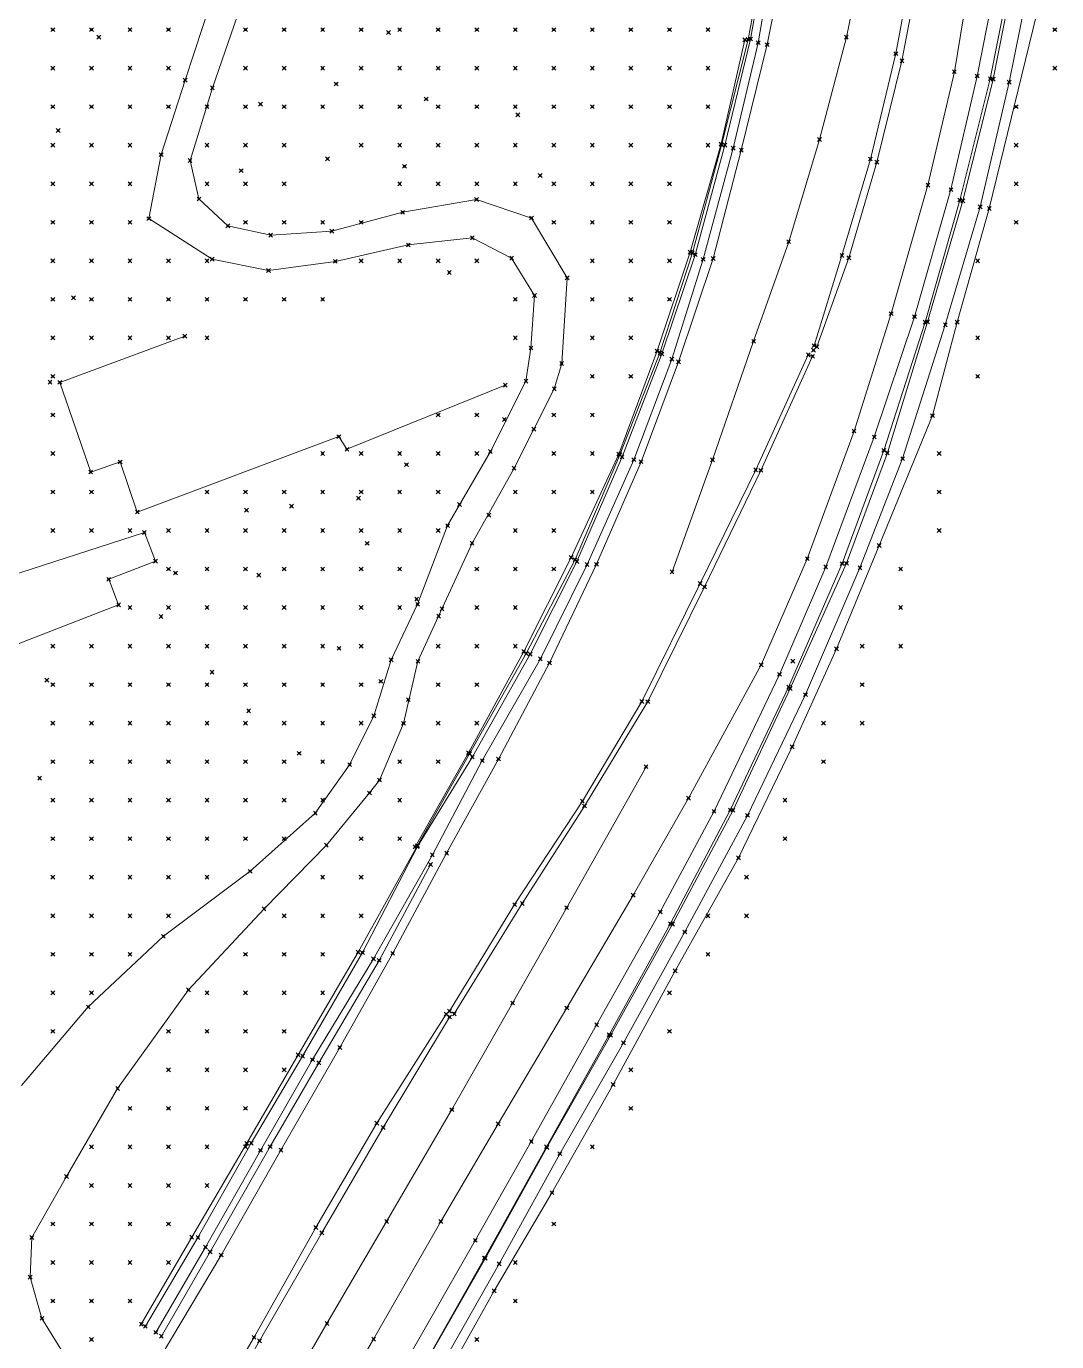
# Model space of a CAD drawing. Header units: metres. Extents: x 441556 to 446409, y 432338 to 461058.
# Drawn here: x 441748 to 441828.2, y 453671.6 to 453774 of the extents above; entities that cross this region are included whole.
import ezdxf

# ---------------------------------------------------------------- set-up
doc = ezdxf.new("R2010")
doc.units = ezdxf.units.M
doc.header["$MEASUREMENT"] = 0
doc.header["$PDMODE"] = 35
doc.header["$PDSIZE"] = 0.15
for name, color, linetype, lineweight in [('DTM-BRE-RevN_GRP_ CAROSABIL', 2, 'Continuous', 0), ('DTM-BRE-RevN_GRP_ACOSTAMENT', 2, 'Continuous', 0), ('DTM-BRE-RevN_GRP_AX', 2, 'Continuous', 0), ('DTM-BRE-RevN_GRP_BALIZA', 2, 'Continuous', 0), ('DTM-BRE-RevN_GRP_CONSTRUCTIE', 2, 'Continuous', 0), ('DTM-BRE-RevN_GRP_DRUM DE PIATRA', 2, 'Continuous', 0), ('DTM-BRE-RevN_GRP_DRUM PIATRA', 2, 'Continuous', 0), ('DTM-BRE-RevN_GRP_PARAPET METALIC', 2, 'Continuous', 0), ('DTM-BRE-RevN_GRP_PARAPET NEW JERSEY', 2, 'Continuous', 0), ('DTM-BRE-RevN_GRP_SANT BETON JOS', 2, 'Continuous', 0), ('DTM-BRE-RevN_GRP_SANT BETON SUS', 2, 'Continuous', 0), ('DTM-BRE-RevN_GRP_TALUZ', 2, 'Continuous', 0), ('DTM-BRE-RevN_GRP_ZID SPRIJIN JOS', 2, 'Continuous', 0), ('DTM-BRE-RevN_GRP_ZID SPRIJIN SUS', 2, 'Continuous', 0), ('DTM-BRE-RevN_YP_RevG', 1, 'Continuous', 0), ('DTM-NOK-RevN_LIDAR_co_lidar', 91, 'Continuous', 0), ('DTM-NOK-RevN_RTK', 32, 'Continuous', 0)]:
    doc.layers.add(name, color=color, linetype=linetype, lineweight=lineweight)

msp = doc.modelspace()

# ---------------------------------------------------------------- linework, layer by layer
at = {"layer": 'DTM-BRE-RevN_GRP_ CAROSABIL'}
for p, q in [((441805.654, 453772.594, 359.497), (441807.252, 453780.718, 359.501)), ((441820.221, 453770.486, 359.86), (441821.937, 453780.881, 359.856)), ((441803.641, 453764.371, 359.459), (441805.654, 453772.594, 359.497)), ((441818.17, 453761.66, 359.84), (441820.221, 453770.486, 359.86)), ((441801.452, 453755.949, 359.437), (441803.641, 453764.371, 359.459)), ((441815.306, 453751.651, 359.82), (441818.17, 453761.66, 359.84)), ((441798.745, 453747.896, 359.433), (441801.452, 453755.949, 359.437)), ((441812.412, 453742.509, 359.825), (441815.306, 453751.651, 359.82)), ((441795.832, 453740.126, 359.433), (441798.745, 453747.896, 359.433)), ((441808.778, 453732.569, 359.819), (441812.412, 453742.509, 359.825)), ((441792.362, 453732.136, 359.422), (441795.832, 453740.126, 359.433)), ((441805.188, 453724.31, 359.778), (441808.778, 453732.569, 359.819)), ((441788.702, 453724.453, 359.41), (441792.362, 453732.136, 359.422)), ((441784.74, 453716.974, 359.424), (441788.702, 453724.453, 359.41)), ((441799.535, 453713.925, 359.696), (441805.188, 453724.31, 359.778)), ((441780.704, 453709.639, 359.38), (441784.74, 453716.974, 359.424)), ((441795.219, 453706.379, 359.642), (441799.535, 453713.925, 359.696)), ((441776.503, 453701.849, 359.367), (441780.704, 453709.639, 359.38)), ((441790.059, 453697.595, 359.546), (441795.219, 453706.379, 359.642)), ((441772.396, 453694.512, 359.35), (441776.503, 453701.849, 359.367)), ((441784.716, 453688.573, 359.438), (441790.059, 453697.595, 359.546)), ((441767.805, 453686.527, 359.318), (441772.396, 453694.512, 359.35)), ((441780.252, 453680.97, 359.33), (441784.716, 453688.573, 359.438)), ((441763.15, 453678.356, 359.294), (441767.805, 453686.527, 359.318)), ((441775.019, 453671.813, 359.248), (441780.252, 453680.97, 359.33)), ((441758.492, 453670.502, 359.308), (441763.15, 453678.356, 359.294)), ((441770.477, 453664.102, 359.169), (441775.019, 453671.813, 359.248))]:
    msp.add_line(p, q, dxfattribs=at)
at = {"layer": 'DTM-BRE-RevN_GRP_ACOSTAMENT'}
for p, q in [((441823.019, 453769.944, 359.938), (441824.975, 453779.853, 359.941)), ((441820.64, 453760.496, 359.906), (441823.019, 453769.944, 359.938)), ((441817.94, 453750.986, 359.902), (441820.64, 453760.496, 359.906)), ((441814.738, 453741.005, 359.895), (441817.94, 453750.986, 359.902)), ((441811.491, 453732.187, 359.877), (441814.738, 453741.005, 359.895)), ((441807.32, 453722.567, 359.802), (441811.491, 453732.187, 359.877)), ((441802.78, 453713.006, 359.75), (441807.32, 453722.567, 359.802)), ((441798.122, 453704.162, 359.653), (441802.78, 453713.006, 359.75)), ((441793.348, 453695.515, 359.528), (441798.122, 453704.162, 359.653)), ((441788.474, 453686.793, 359.379), (441793.348, 453695.515, 359.528)), ((441783.656, 453678.127, 359.23), (441788.474, 453686.793, 359.379)), ((441778.837, 453669.629, 359.105), (441783.656, 453678.127, 359.23))]:
    msp.add_line(p, q, dxfattribs=at)
at = {"layer": 'DTM-BRE-RevN_GRP_AX'}
for p, q in [((441813.56, 453781.723, 359.611), (441811.818, 453773.178, 359.617)), ((441811.818, 453773.178, 359.617), (441809.722, 453765.202, 359.61)), ((441809.722, 453765.202, 359.61), (441807.327, 453757.252, 359.595)), ((441807.327, 453757.252, 359.595), (441804.596, 453749.5, 359.584)), ((441804.596, 453749.5, 359.584), (441801.393, 453740.272, 359.568)), ((441801.393, 453740.272, 359.568), (441798.249, 453731.553, 359.521)), ((441790.048, 453705.407, 359.577), (441796.226, 453716.376, 359.709)), ((441785.837, 453697.976, 359.52), (441790.048, 453705.407, 359.577)), ((441781.111, 453689.676, 359.439), (441785.837, 453697.976, 359.52)), ((441776.034, 453680.969, 359.342), (441781.111, 453689.676, 359.439)), ((441771.39, 453673.032, 359.279), (441776.034, 453680.969, 359.342)), ((441765.518, 453662.94, 359.219), (441771.39, 453673.032, 359.279))]:
    msp.add_line(p, q, dxfattribs=at)
at = {"layer": 'DTM-BRE-RevN_GRP_BALIZA'}
for p, q in [((441808.856, 453748.444, 359.693), (441804.76, 453739.493, 359.663)), ((441805.16, 453739.449, 359.654), (441809.191, 453748.33, 359.698)), ((441809.191, 453748.33, 359.698), (441808.856, 453748.444, 359.693)), ((441804.76, 453739.493, 359.663), (441800.43, 453730.642, 359.652)), ((441800.776, 453730.372, 359.659), (441805.16, 453739.449, 359.654)), ((441800.43, 453730.642, 359.652), (441795.903, 453721.455, 359.58)), ((441796.361, 453721.445, 359.602), (441800.776, 453730.372, 359.659)), ((441795.903, 453721.455, 359.58), (441791.268, 453713.691, 359.551)), ((441791.433, 453713.315, 359.575), (441796.361, 453721.445, 359.602)), ((441791.268, 453713.691, 359.551), (441785.996, 453705.639, 359.531)), ((441786.589, 453705.734, 359.521), (441791.433, 453713.315, 359.575)), ((441785.996, 453705.639, 359.531), (441780.932, 453697.347, 359.48)), ((441781.301, 453697.133, 359.484), (441786.589, 453705.734, 359.521)), ((441780.932, 453697.347, 359.48), (441781.301, 453697.133, 359.484))]:
    msp.add_line(p, q, dxfattribs=at)
at = {"layer": 'DTM-BRE-RevN_GRP_CONSTRUCTIE'}
for p, q in [((441760.325, 453749.899, 367.011), (441750.597, 453746.297, 367.011)), ((441750.597, 453746.297, 367.011), (441752.995, 453739.318, 365.989)), ((441772.942, 453741.088, 364.542), (441785.267, 453746.089, 363.904)), ((441756.625, 453736.207, 364.968), (441772.316, 453742.077, 364.542)), ((441772.316, 453742.077, 364.542), (441772.942, 453741.088, 364.542)), ((441752.995, 453739.318, 365.989), (441755.286, 453740.105, 365.308)), ((441755.286, 453740.105, 365.308), (441756.625, 453736.207, 364.968)), ((441757.174, 453734.612, 364.899), (441740.238, 453729.136, 365.319)), ((441758.04, 453732.383, 364.659), (441757.174, 453734.612, 364.899)), ((441754.396, 453730.968, 364.909), (441758.04, 453732.383, 364.659)), ((441755.17, 453728.976, 364.099), (441754.396, 453730.968, 364.909)), ((441741.241, 453723.592, 364.299), (441755.17, 453728.976, 364.099))]:
    msp.add_line(p, q, dxfattribs=at)
at = {"layer": 'DTM-BRE-RevN_GRP_DRUM DE PIATRA'}
for p, q in [((441762.467, 453769.228, 368.444), (441765.598, 453778.288, 369.169)), ((441760.731, 453763.567, 367.988), (441762.467, 453769.228, 368.444)), ((441761.426, 453760.578, 367.472), (441760.731, 453763.567, 367.988)), ((441763.67, 453758.481, 366.911), (441761.426, 453760.578, 367.472)), ((441783.021, 453760.533, 364.323), (441777.285, 453759.54, 364.797)), ((441787.311, 453759.096, 363.915), (441783.021, 453760.533, 364.323)), ((441777.285, 453759.54, 364.797), (441771.764, 453758.076, 365.648)), ((441790.08, 453754.443, 363.724), (441787.311, 453759.096, 363.915)), ((441767.008, 453757.759, 366.351), (441763.67, 453758.481, 366.911)), ((441771.764, 453758.076, 365.648), (441767.008, 453757.759, 366.351)), ((441789.657, 453747.77, 363.442), (441790.08, 453754.443, 363.724)), ((441789.081, 453745.793, 363.388), (441789.657, 453747.77, 363.442)), ((441785.948, 453739.626, 363.051), (441789.081, 453745.793, 363.388)), ((441782.681, 453733.778, 362.764), (441785.948, 453739.626, 363.051)), ((441780.08, 453728.103, 362.385), (441782.681, 453733.778, 362.764)), ((441778.471, 453724.583, 362.073), (441780.08, 453728.103, 362.385)), ((441777.343, 453719.753, 361.473), (441778.471, 453724.583, 362.073)), ((441775.475, 453715.342, 360.762), (441777.343, 453719.753, 361.473)), ((441774.703, 453714.334, 360.461), (441775.475, 453715.342, 360.762)), ((441771.343, 453710.273, 359.823), (441774.703, 453714.334, 360.461)), ((441766.491, 453705.307, 359.501), (441771.343, 453710.273, 359.823)), ((441760.603, 453699.009, 359.36), (441766.491, 453705.307, 359.501)), ((441755.094, 453691.33, 359.233), (441760.603, 453699.009, 359.36)), ((441751.116, 453684.47, 359.185), (441755.094, 453691.33, 359.233)), ((441748.411, 453679.729, 359.167), (441751.116, 453684.47, 359.185)), ((441748.278, 453676.631, 359.155), (441748.411, 453679.729, 359.167)), ((441749.204, 453673.43, 359.144), (441748.278, 453676.631, 359.155)), ((441751.262, 453670.064, 359.144), (441749.204, 453673.43, 359.144))]:
    msp.add_line(p, q, dxfattribs=at)
at = {"layer": 'DTM-BRE-RevN_GRP_DRUM PIATRA'}
for p, q in [((441760.349, 453769.827, 368.885), (441763.258, 453778.625, 369.36)), ((441758.477, 453764.029, 368.173), (441760.349, 453769.827, 368.885)), ((441757.524, 453759.05, 367.702), (441758.477, 453764.029, 368.173)), ((441762.448, 453755.894, 366.857), (441757.524, 453759.05, 367.702)), ((441782.698, 453757.546, 364.133), (441777.719, 453756.998, 364.571)), ((441785.761, 453755.971, 363.884), (441782.698, 453757.546, 364.133)), ((441777.719, 453756.998, 364.571), (441772.044, 453755.718, 365.45)), ((441766.836, 453755.004, 366.139), (441762.448, 453755.894, 366.857)), ((441772.044, 453755.718, 365.45), (441766.836, 453755.004, 366.139)), ((441787.535, 453753.061, 363.719), (441785.761, 453755.971, 363.884)), ((441787.264, 453748.971, 363.546), (441787.535, 453753.061, 363.719)), ((441786.878, 453746.4, 363.436), (441787.264, 453748.971, 363.546)), ((441784.108, 453740.913, 363.137), (441786.878, 453746.4, 363.436)), ((441780.779, 453735.144, 362.873), (441784.108, 453740.913, 363.137)), ((441778.444, 453729.019, 362.588), (441780.779, 453735.144, 362.873)), ((441776.379, 453724.702, 362.175), (441778.444, 453729.019, 362.588)), ((441775.04, 453720.331, 361.533), (441776.379, 453724.702, 362.175)), ((441773.153, 453716.531, 360.914), (441775.04, 453720.331, 361.533)), ((441770.481, 453712.755, 360.135), (441773.153, 453716.531, 360.914)), ((441765.411, 453708.236, 359.65), (441770.481, 453712.755, 360.135)), ((441758.654, 453703.173, 359.534), (441765.411, 453708.236, 359.65)), ((441752.81, 453697.672, 359.416), (441758.654, 453703.173, 359.534)), ((441747.602, 453691.557, 359.369), (441752.81, 453697.672, 359.416))]:
    msp.add_line(p, q, dxfattribs=at)
at = {"layer": 'DTM-BRE-RevN_GRP_PARAPET METALIC'}
for p, q in [((441821.995, 453770.15, 359.914), (441823.995, 453780.352, 359.898)), ((441819.958, 453761.305, 359.893), (441821.995, 453770.15, 359.914)), ((441817.118, 453751.415, 359.877), (441819.958, 453761.305, 359.893)), ((441813.99, 453742.051, 359.852), (441817.118, 453751.415, 359.877)), ((441810.209, 453731.936, 359.868), (441813.99, 453742.051, 359.852)), ((441806.619, 453723.567, 359.835), (441810.209, 453731.936, 359.868)), ((441801.514, 453712.903, 359.738), (441806.619, 453723.567, 359.835)), ((441797.336, 453705.068, 359.669), (441801.514, 453712.903, 359.738)), ((441775.455, 453701.297, 359.224), (441779.443, 453708.76, 359.203)), ((441792.378, 453696.278, 359.586), (441797.336, 453705.068, 359.669)), ((441770.752, 453693.329, 359.231), (441775.455, 453701.297, 359.224)), ((441787.295, 453687.196, 359.415), (441792.378, 453696.278, 359.586)), ((441766.969, 453686.8, 359.225), (441770.752, 453693.329, 359.231)), ((441762.3, 453678.605, 359.173), (441766.969, 453686.8, 359.225)), ((441782.933, 453679.499, 359.275), (441787.295, 453687.196, 359.415)), ((441777.607, 453670.168, 359.169), (441782.933, 453679.499, 359.275)), ((441758.497, 453672.039, 359.072), (441762.3, 453678.605, 359.173))]:
    msp.add_line(p, q, dxfattribs=at)
at = {"layer": 'DTM-BRE-RevN_GRP_PARAPET NEW JERSEY'}
for p, q in [((441817.182, 453780.022, 359.745), (441815.671, 453771.892, 359.743)), ((441816.146, 453771.335, 359.751), (441817.791, 453779.964, 359.755)), ((441815.671, 453771.892, 359.743), (441813.684, 453763.687, 359.727)), ((441814.192, 453763.437, 359.741), (441816.146, 453771.335, 359.751)), ((441813.684, 453763.687, 359.727), (441811.472, 453756.181, 359.713)), ((441812.015, 453756.001, 359.733), (441814.192, 453763.437, 359.741)), ((441811.472, 453756.181, 359.713), (441809.309, 453749.162, 359.699)), ((441809.516, 453749.066, 359.759), (441812.015, 453756.001, 359.733)), ((441809.309, 453749.162, 359.699), (441809.516, 453749.066, 359.759)), ((441780.665, 453697.108, 359.489), (441775.275, 453688.623, 359.447)), ((441775.767, 453688.289, 359.426), (441780.933, 453696.89, 359.477)), ((441780.933, 453696.89, 359.477), (441780.665, 453697.108, 359.489)), ((441775.275, 453688.623, 359.447), (441770.528, 453680.507, 359.418)), ((441770.989, 453680.088, 359.412), (441775.767, 453688.289, 359.426)), ((441770.528, 453680.507, 359.418), (441765.711, 453671.954, 359.369)), ((441766.141, 453671.674, 359.352), (441770.989, 453680.088, 359.412)), ((441765.711, 453671.954, 359.369), (441761.175, 453664.185, 359.335)), ((441761.545, 453663.727, 359.315), (441766.141, 453671.674, 359.352))]:
    msp.add_line(p, q, dxfattribs=at)
at = {"layer": 'DTM-BRE-RevN_GRP_SANT BETON JOS'}
for p, q in [((441804.362, 453773.028, 358.956), (441805.582, 453779.873, 358.903)), ((441802.365, 453764.773, 359.024), (441804.362, 453773.028, 358.956)), ((441800.057, 453756.24, 359.054), (441802.365, 453764.773, 359.024)), ((441797.456, 453748.514, 359.058), (441800.057, 453756.24, 359.054)), ((441794.356, 453740.503, 359.077), (441797.456, 453748.514, 359.058)), ((441790.845, 453732.355, 359.047), (441794.356, 453740.503, 359.077)), ((441787.201, 453725.133, 359.04), (441790.845, 453732.355, 359.047)), ((441782.704, 453717.136, 358.957), (441787.201, 453725.133, 359.04)), ((441778.426, 453710.16, 359.151), (441782.704, 453717.136, 358.957)), ((441774.152, 453701.903, 358.927), (441778.426, 453710.16, 359.151)), ((441769.491, 453693.843, 358.886), (441774.152, 453701.903, 358.927)), ((441765.498, 453687.063, 358.852), (441769.491, 453693.843, 358.886)), ((441761.348, 453679.726, 358.767), (441765.498, 453687.063, 358.852)), ((441757.252, 453672.809, 358.755), (441761.348, 453679.726, 358.767))]:
    msp.add_line(p, q, dxfattribs=at)
at = {"layer": 'DTM-BRE-RevN_GRP_SANT BETON SUS'}
for p, q in [((441804.17, 453773.005, 359.222), (441805.432, 453779.909, 359.181)), ((441804.957, 453772.744, 359.293), (441806.169, 453779.754, 359.346)), ((441802.107, 453764.779, 359.295), (441804.17, 453773.005, 359.222)), ((441803.012, 453764.529, 359.336), (441804.957, 453772.744, 359.293)), ((441799.828, 453756.383, 359.295), (441802.107, 453764.779, 359.295)), ((441800.676, 453755.88, 359.297), (441803.012, 453764.529, 359.336)), ((441797.306, 453748.605, 359.336), (441799.828, 453756.383, 359.295)), ((441798.236, 453748.113, 359.327), (441800.676, 453755.88, 359.297)), ((441794.188, 453740.661, 359.333), (441797.306, 453748.605, 359.336)), ((441795.272, 453740.279, 359.356), (441798.236, 453748.113, 359.327)), ((441790.699, 453732.501, 359.298), (441794.188, 453740.661, 359.333)), ((441791.631, 453732.121, 359.286), (441795.272, 453740.279, 359.356)), ((441786.901, 453725.192, 359.282), (441790.699, 453732.501, 359.298)), ((441787.997, 453724.782, 359.3), (441791.631, 453732.121, 359.286)), ((441782.477, 453717.39, 359.208), (441786.901, 453725.192, 359.282)), ((441783.477, 453716.848, 359.188), (441787.997, 453724.782, 359.3)), ((441778.432, 453710.235, 359.156), (441782.477, 453717.39, 359.208)), ((441779.594, 453709.519, 359.206), (441783.477, 453716.848, 359.188)), ((441773.809, 453701.941, 359.16), (441778.432, 453710.235, 359.156)), ((441775.014, 453701.414, 359.206), (441779.594, 453709.519, 359.206)), ((441769.149, 453693.941, 359.145), (441773.809, 453701.941, 359.16)), ((441770.268, 453693.569, 359.158), (441775.014, 453701.414, 359.206)), ((441765.143, 453687.057, 359.101), (441769.149, 453693.941, 359.145)), ((441766.22, 453686.507, 359.144), (441770.268, 453693.569, 359.158)), ((441760.86, 453679.749, 359.021), (441765.143, 453687.057, 359.101)), ((441761.932, 453678.966, 359.113), (441766.22, 453686.507, 359.144)), ((441756.937, 453672.976, 358.933), (441760.86, 453679.749, 359.021)), ((441758.069, 453672.337, 359.075), (441761.932, 453678.966, 359.113))]:
    msp.add_line(p, q, dxfattribs=at)
at = {"layer": 'DTM-BRE-RevN_GRP_TALUZ'}
for p, q in [((441803.91, 453772.972, 359.281), (441802.062, 453764.859, 359.327)), ((441802.062, 453764.859, 359.327), (441799.665, 453756.436, 359.319)), ((441799.665, 453756.436, 359.319), (441797.081, 453748.746, 359.354)), ((441797.081, 453748.746, 359.354), (441794.102, 453740.722, 359.348)), ((441794.102, 453740.722, 359.348), (441790.398, 453732.661, 359.326)), ((441790.398, 453732.661, 359.326), (441786.7, 453725.34, 359.303)), ((441786.7, 453725.34, 359.303), (441782.398, 453717.467, 359.223)), ((441782.398, 453717.467, 359.223), (441778.241, 453710.139, 359.172))]:
    msp.add_line(p, q, dxfattribs=at)
at = {"layer": 'DTM-BRE-RevN_GRP_ZID SPRIJIN JOS'}
for p, q in [((441820.444, 453750.984, 355.505), (441822.942, 453759.839, 355.502)), ((441818.522, 453743.711, 355.482), (441820.444, 453750.984, 355.505)), ((441814.375, 453733.595, 355.471), (441818.522, 453743.711, 355.482)), ((441811.049, 453725.561, 355.379), (441814.375, 453733.595, 355.471)), ((441807.603, 453717.92, 355.34), (441811.049, 453725.561, 355.379)), ((441803.424, 453709.288, 355.269), (441807.603, 453717.92, 355.34)), ((441798.495, 453700.486, 355.153), (441803.424, 453709.288, 355.269)), ((441793.66, 453691.639, 355.062), (441798.495, 453700.486, 355.153)), ((441788.903, 453683.212, 355.024), (441793.66, 453691.639, 355.062)), ((441784.398, 453675.578, 355.021), (441788.903, 453683.212, 355.024)), ((441779.694, 453667.126, 354.993), (441784.398, 453675.578, 355.021))]:
    msp.add_line(p, q, dxfattribs=at)
at = {"layer": 'DTM-BRE-RevN_GRP_ZID SPRIJIN SUS'}
for p, q in [((441823.246, 453769.906, 359.664), (441825.179, 453779.828, 359.678)), ((441826.539, 453779.808, 359.685), (441824.492, 453769.674, 359.686)), ((441820.884, 453760.427, 359.627), (441823.246, 453769.906, 359.664)), ((441824.492, 453769.674, 359.686), (441822.229, 453759.967, 359.633)), ((441818.136, 453751.011, 359.64), (441820.884, 453760.427, 359.627)), ((441822.229, 453759.967, 359.633), (441819.519, 453750.774, 359.608)), ((441815.011, 453740.818, 359.607), (441818.136, 453751.011, 359.64)), ((441819.519, 453750.774, 359.608), (441816.197, 453740.364, 359.596)), ((441811.83, 453732.216, 359.573), (441815.011, 453740.818, 359.607)), ((441816.197, 453740.364, 359.596), (441812.876, 453731.863, 359.575)), ((441807.438, 453722.472, 359.535), (441811.83, 453732.216, 359.573)), ((441812.876, 453731.863, 359.575), (441808.634, 453721.989, 359.535)), ((441802.994, 453712.992, 359.518), (441807.438, 453722.472, 359.535)), ((441808.634, 453721.989, 359.535), (441804.128, 453712.586, 359.535)), ((441798.277, 453704.124, 359.48), (441802.994, 453712.992, 359.518)), ((441804.128, 453712.586, 359.535), (441799.241, 453703.51, 359.464)), ((441793.463, 453695.462, 359.406), (441798.277, 453704.124, 359.48)), ((441799.241, 453703.51, 359.464), (441794.467, 453694.881, 359.411)), ((441788.511, 453686.735, 359.362), (441793.463, 453695.462, 359.406)), ((441794.467, 453694.881, 359.411), (441789.517, 453686.245, 359.359)), ((441783.719, 453678.112, 359.304), (441788.511, 453686.735, 359.362)), ((441789.517, 453686.245, 359.359), (441784.793, 453677.676, 359.298)), ((441778.842, 453669.564, 359.278), (441783.719, 453678.112, 359.304)), ((441784.793, 453677.676, 359.298), (441779.953, 453669.167, 359.277))]:
    msp.add_line(p, q, dxfattribs=at)
at = {"layer": 'DTM-BRE-RevN_YP_RevG'}
msp.add_line((441822.942, 453759.839, 355.502), (441826.891, 453776.109, 355.782), dxfattribs=at)
at = {"layer": 'DTM-NOK-RevN_LIDAR_co_lidar'}
for p in [(441750.055, 453773.759, 371.364), (441753.055, 453773.759, 370.708), (441756.054, 453773.759, 370.172), (441759.053, 453773.759, 369.73), (441765.052, 453773.759, 368.814), (441768.051, 453773.759, 368.505), (441771.051, 453773.759, 367.959), (441774.05, 453773.759, 367.312), (441777.049, 453773.759, 366.567), (441780.049, 453773.759, 365.988), (441783.048, 453773.759, 365.528), (441786.047, 453773.759, 365.086), (441789.047, 453773.759, 364.882), (441792.046, 453773.759, 364.759), (441795.045, 453773.759, 364.597), (441798.045, 453773.759, 363.997), (441801.044, 453773.759, 362.174), (441828.038, 453773.759, 356.749), (441750.055, 453770.759, 370.951), (441753.055, 453770.759, 370.394), (441756.054, 453770.759, 369.932), (441759.053, 453770.759, 369.344), (441765.052, 453770.759, 368.548), (441768.051, 453770.759, 368.297), (441771.051, 453770.759, 367.687), (441774.05, 453770.759, 366.962), (441777.049, 453770.759, 366.158), (441780.049, 453770.759, 365.528), (441783.048, 453770.759, 365.062), (441786.047, 453770.759, 364.809), (441789.047, 453770.759, 364.737), (441792.046, 453770.759, 364.617), (441795.045, 453770.759, 364.374), (441798.045, 453770.759, 363.549), (441801.044, 453770.759, 361.604), (441828.038, 453770.759, 356.54), (441750.055, 453767.76, 370.518), (441753.055, 453767.76, 370.048), (441756.054, 453767.76, 369.551), (441759.053, 453767.76, 368.868), (441762.053, 453767.76, 368.481), (441765.052, 453767.76, 368.253), (441768.051, 453767.76, 367.949), (441771.051, 453767.76, 367.393), (441774.05, 453767.76, 366.702), (441777.049, 453767.76, 365.83), (441780.049, 453767.76, 365.201), (441783.048, 453767.76, 364.837), (441786.047, 453767.76, 364.667), (441789.047, 453767.76, 364.528), (441792.046, 453767.76, 364.428), (441795.045, 453767.76, 364.149), (441798.045, 453767.76, 363.122), (441801.044, 453767.76, 361.247), (441825.039, 453767.76, 357.41), (441750.055, 453764.761, 370.019), (441753.055, 453764.761, 369.556), (441756.054, 453764.761, 368.99), (441762.053, 453764.761, 368.141), (441765.052, 453764.761, 367.861), (441768.051, 453764.761, 367.474), (441774.05, 453764.761, 366.424), (441777.049, 453764.761, 365.57), (441780.049, 453764.761, 364.985), (441783.048, 453764.761, 364.662), (441786.047, 453764.761, 364.474), (441789.047, 453764.761, 364.393), (441792.046, 453764.761, 364.383), (441795.045, 453764.761, 363.982), (441798.045, 453764.761, 362.644), (441801.044, 453764.761, 360.694), (441825.039, 453764.761, 356.755), (441750.055, 453761.761, 369.451), (441753.055, 453761.761, 368.984), (441756.054, 453761.761, 368.422), (441762.053, 453761.761, 367.77), (441765.052, 453761.761, 367.467), (441768.051, 453761.761, 367.061), (441777.049, 453761.761, 365.283), (441780.049, 453761.761, 364.779), (441783.048, 453761.761, 364.458), (441786.047, 453761.761, 364.287), (441789.047, 453761.761, 364.298), (441792.046, 453761.761, 364.22), (441795.045, 453761.761, 363.51), (441798.045, 453761.761, 361.93), (441825.039, 453761.761, 355.84), (441750.055, 453758.762, 368.917), (441753.055, 453758.762, 368.453), (441756.054, 453758.762, 368.002), (441765.052, 453758.762, 366.983), (441768.051, 453758.762, 366.56), (441771.051, 453758.762, 366.066), (441774.05, 453758.762, 365.464), (441789.047, 453758.762, 364.066), (441792.046, 453758.762, 363.846), (441795.045, 453758.762, 362.916), (441798.045, 453758.762, 361.28), (441825.039, 453758.762, 355.716), (441750.055, 453755.763, 368.344), (441753.055, 453755.763, 368.017), (441756.054, 453755.763, 367.737), (441759.053, 453755.763, 367.375), (441762.053, 453755.763, 366.991), (441774.05, 453755.763, 365.26), (441777.049, 453755.763, 364.87), (441780.049, 453755.763, 364.519), (441783.048, 453755.763, 364.196), (441792.046, 453755.763, 363.592), (441795.045, 453755.763, 362.462), (441798.045, 453755.763, 360.653), (441822.039, 453755.763, 357.487), (441750.055, 453752.763, 367.705), (441753.055, 453752.763, 367.691), (441756.054, 453752.763, 367.547), (441759.053, 453752.763, 367.224), (441762.053, 453752.763, 366.862), (441765.052, 453752.763, 366.533), (441768.051, 453752.763, 366.234), (441771.051, 453752.763, 365.952), (441786.047, 453752.763, 363.883), (441792.046, 453752.763, 363.356), (441795.045, 453752.763, 361.9), (441798.045, 453752.763, 360.06), (441750.055, 453749.764, 367.359), (441753.055, 453749.764, 367.333), (441756.054, 453749.764, 367.309), (441759.053, 453749.764, 367.079), (441762.053, 453749.764, 366.709), (441786.047, 453749.764, 363.761), (441792.046, 453749.764, 363.032), (441795.045, 453749.764, 361.458), (441822.039, 453749.764, 355.556), (441750.055, 453746.765, 367.064), (441792.046, 453746.765, 362.472), (441795.045, 453746.765, 360.681), (441822.039, 453746.765, 355.549), (441750.055, 453743.765, 366.565), (441780.049, 453743.765, 363.823), (441783.048, 453743.765, 363.581), (441789.047, 453743.765, 363.149), (441792.046, 453743.765, 361.99), (441750.055, 453740.766, 366.185), (441771.051, 453740.766, 364.566), (441774.05, 453740.766, 364.311), (441777.049, 453740.766, 364.063), (441780.049, 453740.766, 363.721), (441783.048, 453740.766, 363.42), (441789.047, 453740.766, 362.625), (441792.046, 453740.766, 361.025), (441819.04, 453740.766, 355.527), (441750.055, 453737.767, 366.178), (441753.055, 453737.767, 365.925), (441762.053, 453737.767, 364.628), (441765.052, 453737.767, 364.633), (441768.051, 453737.767, 364.599), (441771.051, 453737.767, 364.424), (441774.05, 453737.767, 364.072), (441777.049, 453737.767, 363.717), (441780.049, 453737.767, 363.461), (441786.047, 453737.767, 362.881), (441789.047, 453737.767, 362.171), (441792.046, 453737.767, 360.656), (441819.04, 453737.767, 355.449), (441750.055, 453734.767, 365.828), (441753.055, 453734.767, 365.548), (441756.054, 453734.767, 364.987), (441759.053, 453734.767, 364.766), (441762.053, 453734.767, 364.494), (441765.052, 453734.767, 364.326), (441768.051, 453734.767, 364.184), (441771.051, 453734.767, 363.929), (441774.05, 453734.767, 363.61), (441777.049, 453734.767, 363.378), (441780.049, 453734.767, 363.094), (441786.047, 453734.767, 362.329), (441789.047, 453734.767, 361.084), (441819.04, 453734.767, 355.432), (441759.053, 453731.768, 364.482), (441762.053, 453731.768, 364.105), (441765.052, 453731.768, 364.002), (441768.051, 453731.768, 363.814), (441771.051, 453731.768, 363.599), (441774.05, 453731.768, 363.333), (441777.049, 453731.768, 363.047), (441783.048, 453731.768, 362.481), (441786.047, 453731.768, 361.738), (441789.047, 453731.768, 360.407), (441816.041, 453731.768, 355.577), (441756.054, 453728.768, 364.04), (441759.053, 453728.768, 363.985), (441762.053, 453728.768, 363.675), (441765.052, 453728.768, 363.546), (441768.051, 453728.768, 363.372), (441771.051, 453728.768, 363.198), (441774.05, 453728.768, 363.036), (441777.049, 453728.768, 362.757), (441783.048, 453728.768, 362.029), (441786.047, 453728.768, 360.795), (441816.041, 453728.768, 355.432), (441750.055, 453725.769, 364.096), (441753.055, 453725.769, 364.01), (441756.054, 453725.769, 363.763), (441759.053, 453725.769, 363.672), (441762.053, 453725.769, 363.366), (441765.052, 453725.769, 363.222), (441768.051, 453725.769, 363.071), (441771.051, 453725.769, 362.921), (441774.05, 453725.769, 362.715), (441780.049, 453725.769, 362.164), (441783.048, 453725.769, 361.475), (441786.047, 453725.769, 360.182), (441813.041, 453725.769, 355.849), (441816.041, 453725.769, 355.306), (441750.055, 453722.77, 363.458), (441753.055, 453722.77, 363.462), (441756.054, 453722.77, 363.356), (441759.053, 453722.77, 363.175), (441762.053, 453722.77, 363.124), (441765.052, 453722.77, 363.012), (441768.051, 453722.77, 362.86), (441771.051, 453722.77, 362.672), (441774.05, 453722.77, 362.356), (441780.049, 453722.77, 361.736), (441783.048, 453722.77, 360.749), (441813.041, 453722.77, 355.412), (441750.055, 453719.77, 363.035), (441753.055, 453719.77, 362.926), (441756.054, 453719.77, 362.608), (441759.053, 453719.77, 362.453), (441762.053, 453719.77, 362.472), (441765.052, 453719.77, 362.516), (441768.051, 453719.77, 362.508), (441771.051, 453719.77, 362.344), (441774.05, 453719.77, 361.827), (441780.049, 453719.77, 361.154), (441783.048, 453719.77, 360.042), (441810.042, 453719.77, 355.486), (441813.041, 453719.77, 355.281), (441750.055, 453716.771, 362.627), (441753.055, 453716.771, 362.371), (441756.054, 453716.771, 361.699), (441759.053, 453716.771, 361.597), (441762.053, 453716.771, 361.642), (441765.052, 453716.771, 361.686), (441768.051, 453716.771, 361.7), (441771.051, 453716.771, 361.544), (441777.049, 453716.771, 361.09), (441780.049, 453716.771, 360.421), (441810.042, 453716.771, 355.284), (441750.055, 453713.772, 362.262), (441753.055, 453713.772, 361.706), (441756.054, 453713.772, 360.883), (441759.053, 453713.772, 360.793), (441762.053, 453713.772, 360.73), (441765.052, 453713.772, 360.717), (441768.051, 453713.772, 360.739), (441771.051, 453713.772, 360.618), (441777.049, 453713.772, 360.541), (441807.043, 453713.772, 356.292), (441750.055, 453710.772, 361.87), (441753.055, 453710.772, 360.999), (441756.054, 453710.772, 360.325), (441759.053, 453710.772, 360.264), (441762.053, 453710.772, 360.124), (441765.052, 453710.772, 360.043), (441768.051, 453710.772, 360.032), (441774.05, 453710.772, 360.16), (441777.049, 453710.772, 359.902), (441807.043, 453710.772, 355.312), (441750.055, 453707.773, 361.309), (441753.055, 453707.773, 360.393), (441756.054, 453707.773, 359.991), (441759.053, 453707.773, 359.945), (441762.053, 453707.773, 359.852), (441771.051, 453707.773, 359.785), (441774.05, 453707.773, 359.84), (441804.043, 453707.773, 355.745), (441750.055, 453704.774, 360.651), (441753.055, 453704.774, 359.965), (441756.054, 453704.774, 359.763), (441759.053, 453704.774, 359.703), (441768.051, 453704.774, 359.617), (441771.051, 453704.774, 359.65), (441774.05, 453704.774, 359.528), (441801.044, 453704.774, 357.123), (441804.043, 453704.774, 355.292), (441750.055, 453701.774, 360.1), (441753.055, 453701.774, 359.711), (441756.054, 453701.774, 359.593), (441765.052, 453701.774, 359.536), (441768.051, 453701.774, 359.542), (441771.051, 453701.774, 359.505), (441801.044, 453701.774, 355.594), (441750.055, 453698.775, 359.728), (441753.055, 453698.775, 359.546), (441762.053, 453698.775, 359.452), (441765.052, 453698.775, 359.463), (441768.051, 453698.775, 359.443), (441771.051, 453698.775, 359.298), (441798.045, 453698.775, 356.705), (441750.055, 453695.776, 359.487), (441759.053, 453695.776, 359.372), (441762.053, 453695.776, 359.383), (441765.052, 453695.776, 359.402), (441768.051, 453695.776, 359.365), (441798.045, 453695.776, 355.602), (441759.053, 453692.776, 359.321), (441762.053, 453692.776, 359.334), (441765.052, 453692.776, 359.344), (441768.051, 453692.776, 359.238), (441795.045, 453692.776, 356.235), (441756.054, 453689.777, 359.313), (441759.053, 453689.777, 359.299), (441762.053, 453689.777, 359.346), (441765.052, 453689.777, 359.28), (441795.045, 453689.777, 355.233), (441753.055, 453686.778, 359.255), (441756.054, 453686.778, 359.287), (441759.053, 453686.778, 359.287), (441762.053, 453686.778, 359.306), (441765.052, 453686.778, 359.138), (441792.046, 453686.778, 356.09), (441753.055, 453683.778, 359.208), (441756.054, 453683.778, 359.247), (441759.053, 453683.778, 359.276), (441762.053, 453683.778, 359.205), (441750.055, 453680.779, 359.172), (441753.055, 453680.779, 359.265), (441756.054, 453680.779, 359.291), (441759.053, 453680.779, 359.278), (441789.047, 453680.779, 355.458), (441750.055, 453677.78, 359.168), (441753.055, 453677.78, 359.307), (441756.054, 453677.78, 359.341), (441759.053, 453677.78, 359.171), (441786.047, 453677.78, 356.346), (441750.055, 453674.78, 359.206), (441753.055, 453674.78, 359.289), (441756.054, 453674.78, 359.318), (441786.047, 453674.78, 355.174), (441753.055, 453671.781, 359.243), (441783.048, 453671.781, 356)]:
    msp.add_point(p, dxfattribs=at)
at = {"layer": 'DTM-NOK-RevN_RTK'}
for p in [(441776.175, 453773.537, 366.6), (441753.636, 453773.171, 370.437), (441803.91, 453772.972, 359.281), (441804.17, 453773.005, 359.222), (441804.362, 453773.028, 358.956), (441804.957, 453772.744, 359.293), (441805.654, 453772.594, 359.497), (441811.818, 453773.178, 359.617), (441815.671, 453771.892, 359.743), (441816.146, 453771.335, 359.751), (441820.221, 453770.486, 359.86), (441760.349, 453769.827, 368.885), (441762.467, 453769.228, 368.444), (441772.105, 453769.534, 367.256), (441821.995, 453770.15, 359.914), (441823.019, 453769.944, 359.938), (441823.246, 453769.906, 359.664), (441824.492, 453769.674, 359.686), (441779.102, 453768.36, 365.16), (441766.213, 453767.966, 368.26), (441786.246, 453767.127, 364.394), (441750.465, 453765.906, 370.087), (441809.722, 453765.202, 359.61), (441802.062, 453764.859, 359.327), (441802.107, 453764.779, 359.295), (441802.365, 453764.773, 359.024), (441803.012, 453764.529, 359.336), (441803.641, 453764.371, 359.459), (441758.477, 453764.029, 368.173), (441760.731, 453763.567, 367.988), (441771.427, 453763.702, 366.75), (441777.416, 453763.12, 365.216), (441813.684, 453763.687, 359.727), (441814.192, 453763.437, 359.741), (441764.704, 453762.784, 367.555), (441787.979, 453762.405, 364.066), (441818.17, 453761.66, 359.84), (441819.958, 453761.305, 359.893), (441761.426, 453760.578, 367.472), (441783.021, 453760.533, 364.323), (441820.64, 453760.496, 359.906), (441820.884, 453760.427, 359.627), (441822.229, 453759.967, 359.633), (441757.524, 453759.05, 367.702), (441777.285, 453759.54, 364.797), (441787.311, 453759.096, 363.915), (441822.942, 453759.839, 355.502), (441763.67, 453758.481, 366.911), (441771.764, 453758.076, 365.648), (441767.008, 453757.759, 366.351), (441777.719, 453756.998, 364.571), (441782.698, 453757.546, 364.133), (441807.327, 453757.252, 359.595), (441762.448, 453755.894, 366.857), (441785.761, 453755.971, 363.884), (441799.665, 453756.436, 359.319), (441799.828, 453756.383, 359.295), (441800.057, 453756.24, 359.054), (441800.676, 453755.88, 359.297), (441801.452, 453755.949, 359.437), (441811.472, 453756.181, 359.713), (441812.015, 453756.001, 359.733), (441766.836, 453755.004, 366.139), (441772.044, 453755.718, 365.45), (441780.907, 453754.849, 365.011), (441790.08, 453754.443, 363.724), (441751.66, 453752.881, 367.501), (441787.535, 453753.061, 363.719), (441815.306, 453751.651, 359.82), (441817.118, 453751.415, 359.877), (441817.94, 453750.986, 359.902), (441818.136, 453751.011, 359.64), (441819.519, 453750.774, 359.608), (441820.444, 453750.984, 355.505), (441760.325, 453749.899, 367.011), (441787.264, 453748.971, 363.546), (441797.081, 453748.746, 359.354), (441804.596, 453749.5, 359.584), (441809.257, 453748.81, 359.748), (441809.309, 453749.162, 359.699), (441809.516, 453749.066, 359.759), (441789.657, 453747.77, 363.442), (441797.306, 453748.605, 359.336), (441797.456, 453748.514, 359.058), (441798.236, 453748.113, 359.327), (441798.745, 453747.896, 359.433), (441808.856, 453748.444, 359.693), (441809.191, 453748.33, 359.698), (441749.834, 453746.32, 366.878), (441750.597, 453746.297, 367.011), (441785.267, 453746.089, 363.904), (441786.878, 453746.4, 363.436), (441789.081, 453745.793, 363.388), (441818.522, 453743.711, 355.482), (441785.199, 453743.405, 363.325), (441787.494, 453742.655, 363.24), (441772.316, 453742.077, 364.542), (441812.412, 453742.509, 359.825), (441813.99, 453742.051, 359.852), (441772.942, 453741.088, 364.542), (441784.108, 453740.913, 363.137), (441794.102, 453740.722, 359.348), (441794.188, 453740.661, 359.333), (441794.356, 453740.503, 359.077), (441814.738, 453741.005, 359.895), (441815.011, 453740.818, 359.607), (441755.286, 453740.105, 365.308), (441777.578, 453739.898, 363.746), (441785.948, 453739.626, 363.051), (441795.272, 453740.279, 359.356), (441795.832, 453740.126, 359.433), (441801.393, 453740.272, 359.568), (441804.76, 453739.493, 359.663), (441816.197, 453740.364, 359.596), (441752.995, 453739.318, 365.989), (441805.16, 453739.449, 359.654), (441768.623, 453736.663, 364.316), (441773.846, 453737.283, 363.769), (441781.701, 453736.79, 363.009), (441756.625, 453736.207, 364.968), (441765.127, 453736.343, 364.582), (441783.985, 453735.954, 362.932), (441757.174, 453734.612, 364.899), (441780.779, 453735.144, 362.873), (441774.52, 453733.766, 363.305), (441782.681, 453733.778, 362.764), (441814.375, 453733.595, 355.471), (441758.04, 453732.383, 364.659), (441790.398, 453732.661, 359.326), (441790.699, 453732.501, 359.298), (441790.845, 453732.355, 359.047), (441808.778, 453732.569, 359.819), (441759.603, 453731.458, 364.281), (441766.091, 453731.295, 363.534), (441791.631, 453732.121, 359.286), (441792.362, 453732.136, 359.422), (441798.249, 453731.553, 359.521), (441810.209, 453731.936, 359.868), (441811.491, 453732.187, 359.877), (441811.83, 453732.216, 359.573), (441812.876, 453731.863, 359.575), (441754.396, 453730.968, 364.909), (441800.43, 453730.642, 359.652), (441800.776, 453730.372, 359.659), (441778.364, 453729.423, 362.577), (441755.17, 453728.976, 364.099), (441778.444, 453729.019, 362.588), (441780.347, 453728.669, 362.466), (441758.47, 453728.066, 363.677), (441780.08, 453728.103, 362.385), (441772.327, 453725.597, 362.573), (441786.7, 453725.34, 359.303), (441786.901, 453725.192, 359.282), (441811.049, 453725.561, 355.379), (441776.379, 453724.702, 362.175), (441778.471, 453724.583, 362.073), (441787.201, 453725.133, 359.04), (441787.997, 453724.782, 359.3), (441788.702, 453724.453, 359.41), (441805.188, 453724.31, 359.778), (441807.655, 453724.589, 359.761), (441749.579, 453723.12, 363.407), (441762.444, 453723.735, 363.065), (441806.619, 453723.567, 359.835), (441775.577, 453723.022, 361.999), (441807.32, 453722.567, 359.802), (441807.438, 453722.472, 359.535), (441777.722, 453721.592, 361.823), (441795.903, 453721.455, 359.58), (441796.361, 453721.445, 359.602), (441808.634, 453721.989, 359.535), (441765.292, 453720.729, 362.633), (441775.04, 453720.331, 361.533), (441777.343, 453719.753, 361.473), (441769.228, 453717.42, 361.561), (441782.398, 453717.467, 359.223), (441782.477, 453717.39, 359.208), (441782.704, 453717.136, 358.957), (441784.74, 453716.974, 359.424), (441807.603, 453717.92, 355.34), (441773.153, 453716.531, 360.914), (441783.477, 453716.848, 359.188), (441796.226, 453716.376, 359.709), (441749.021, 453715.478, 362.372), (441775.475, 453715.342, 360.762), (441774.703, 453714.334, 360.461), (441799.535, 453713.925, 359.696), (441791.268, 453713.691, 359.551), (441791.433, 453713.315, 359.575), (441801.514, 453712.903, 359.738), (441802.78, 453713.006, 359.75), (441802.994, 453712.992, 359.518), (441770.481, 453712.755, 360.135), (441804.128, 453712.586, 359.535), (441771.343, 453710.273, 359.823), (441778.241, 453710.139, 359.172), (441778.426, 453710.16, 359.151), (441778.432, 453710.235, 359.156), (441779.443, 453708.76, 359.203), (441779.594, 453709.519, 359.206), (441780.704, 453709.639, 359.38), (441803.424, 453709.288, 355.269), (441765.411, 453708.236, 359.65), (441786.589, 453705.734, 359.521), (441795.219, 453706.379, 359.642), (441766.491, 453705.307, 359.501), (441785.996, 453705.639, 359.531), (441790.048, 453705.407, 359.577), (441797.336, 453705.068, 359.669), (441798.122, 453704.162, 359.653), (441798.277, 453704.124, 359.48), (441758.654, 453703.173, 359.534), (441799.241, 453703.51, 359.464), (441773.809, 453701.941, 359.16), (441774.152, 453701.903, 358.927), (441776.503, 453701.849, 359.367), (441775.014, 453701.414, 359.206), (441775.455, 453701.297, 359.224), (441798.495, 453700.486, 355.153), (441760.603, 453699.009, 359.36), (441752.81, 453697.672, 359.416), (441785.837, 453697.976, 359.52), (441790.059, 453697.595, 359.546), (441780.665, 453697.108, 359.489), (441780.932, 453697.347, 359.48), (441780.933, 453696.89, 359.477), (441781.301, 453697.133, 359.484), (441792.378, 453696.278, 359.586), (441793.348, 453695.515, 359.528), (441793.463, 453695.462, 359.406), (441772.396, 453694.512, 359.35), (441794.467, 453694.881, 359.411), (441769.149, 453693.941, 359.145), (441769.491, 453693.843, 358.886), (441770.268, 453693.569, 359.158), (441770.752, 453693.329, 359.231), (441793.66, 453691.639, 355.062), (441755.094, 453691.33, 359.233), (441781.111, 453689.676, 359.439), (441775.275, 453688.623, 359.447), (441775.767, 453688.289, 359.426), (441784.716, 453688.573, 359.438), (441765.143, 453687.057, 359.101), (441765.498, 453687.063, 358.852), (441766.22, 453686.507, 359.144), (441766.969, 453686.8, 359.225), (441767.805, 453686.527, 359.318), (441787.295, 453687.196, 359.415), (441788.474, 453686.793, 359.379), (441788.511, 453686.735, 359.362), (441789.517, 453686.245, 359.359), (441751.116, 453684.47, 359.185), (441788.903, 453683.212, 355.024), (441770.528, 453680.507, 359.418), (441770.989, 453680.088, 359.412), (441776.034, 453680.969, 359.342), (441780.252, 453680.97, 359.33), (441748.411, 453679.729, 359.167), (441760.86, 453679.749, 359.021), (441761.348, 453679.726, 358.767), (441782.933, 453679.499, 359.275), (441761.932, 453678.966, 359.113), (441762.3, 453678.605, 359.173), (441763.15, 453678.356, 359.294), (441783.656, 453678.127, 359.23), (441783.719, 453678.112, 359.304), (441784.793, 453677.676, 359.298), (441748.278, 453676.631, 359.155), (441784.398, 453675.578, 355.021), (441749.204, 453673.43, 359.144), (441756.937, 453672.976, 358.933), (441771.39, 453673.032, 359.279), (441757.252, 453672.809, 358.755), (441758.069, 453672.337, 359.075), (441758.497, 453672.039, 359.072), (441765.711, 453671.954, 359.369), (441766.141, 453671.674, 359.352), (441775.019, 453671.813, 359.248)]:
    msp.add_point(p, dxfattribs=at)

doc.saveas('drawing.dxf')
